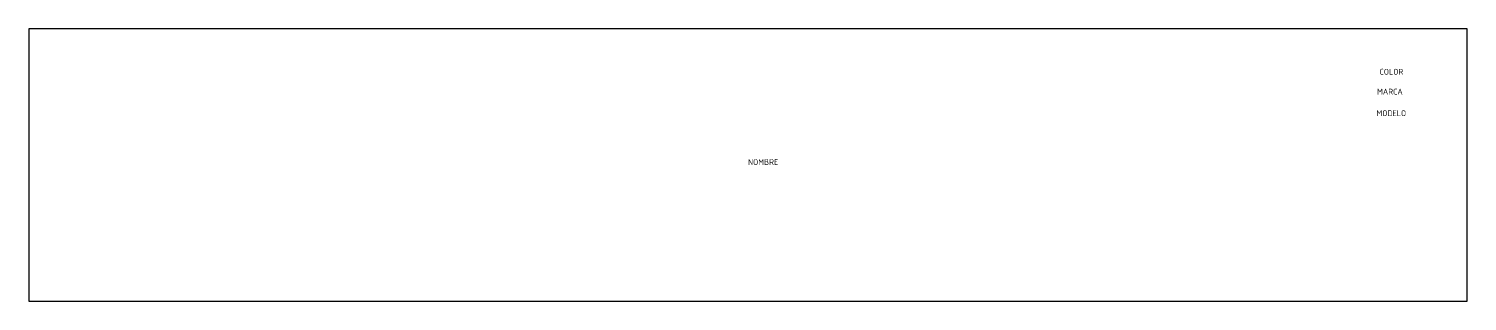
# Model space of a CAD drawing. Header units: millimetres. Extents: x 6033 to 9733, y 4601 to 5301.
import ezdxf

# ---------------------------------------------------------------- set-up
doc = ezdxf.new("R2010")
doc.units = ezdxf.units.MM
doc.layers.add('Escritorio', color=7, linetype='Continuous', lineweight=25)
doc.styles.add('Atributos', font='isocp_IV25.ttf')

msp = doc.modelspace()

# ---------------------------------------------------------------- linework, layer by layer
at = {"layer": 'Escritorio'}
msp.add_lwpolyline([(6033.4, 4600.9), (9733.4, 4600.9), (9733.4, 5300.9), (6033.4, 5300.9)], close=True, dxfattribs=at)

# ---------------------------------------------------------------- texts
at = {"layer": 'Escritorio', "style": 'Atributos'}
for tag, p, s, flags in [('COLOR', (9508, 5183), '', 1), ('MARCA', (9501.5, 5131.9), '', 1), ('MODELO', (9499.9, 5076.5), '', 1), ('NOMBRE', (7883.4, 4950.9), 'Escritorio 6 de puestos', 8)]:
    msp.add_attdef(tag, p, s, height=15, dxfattribs=dict(at, flags=flags))

doc.saveas('drawing.dxf')
